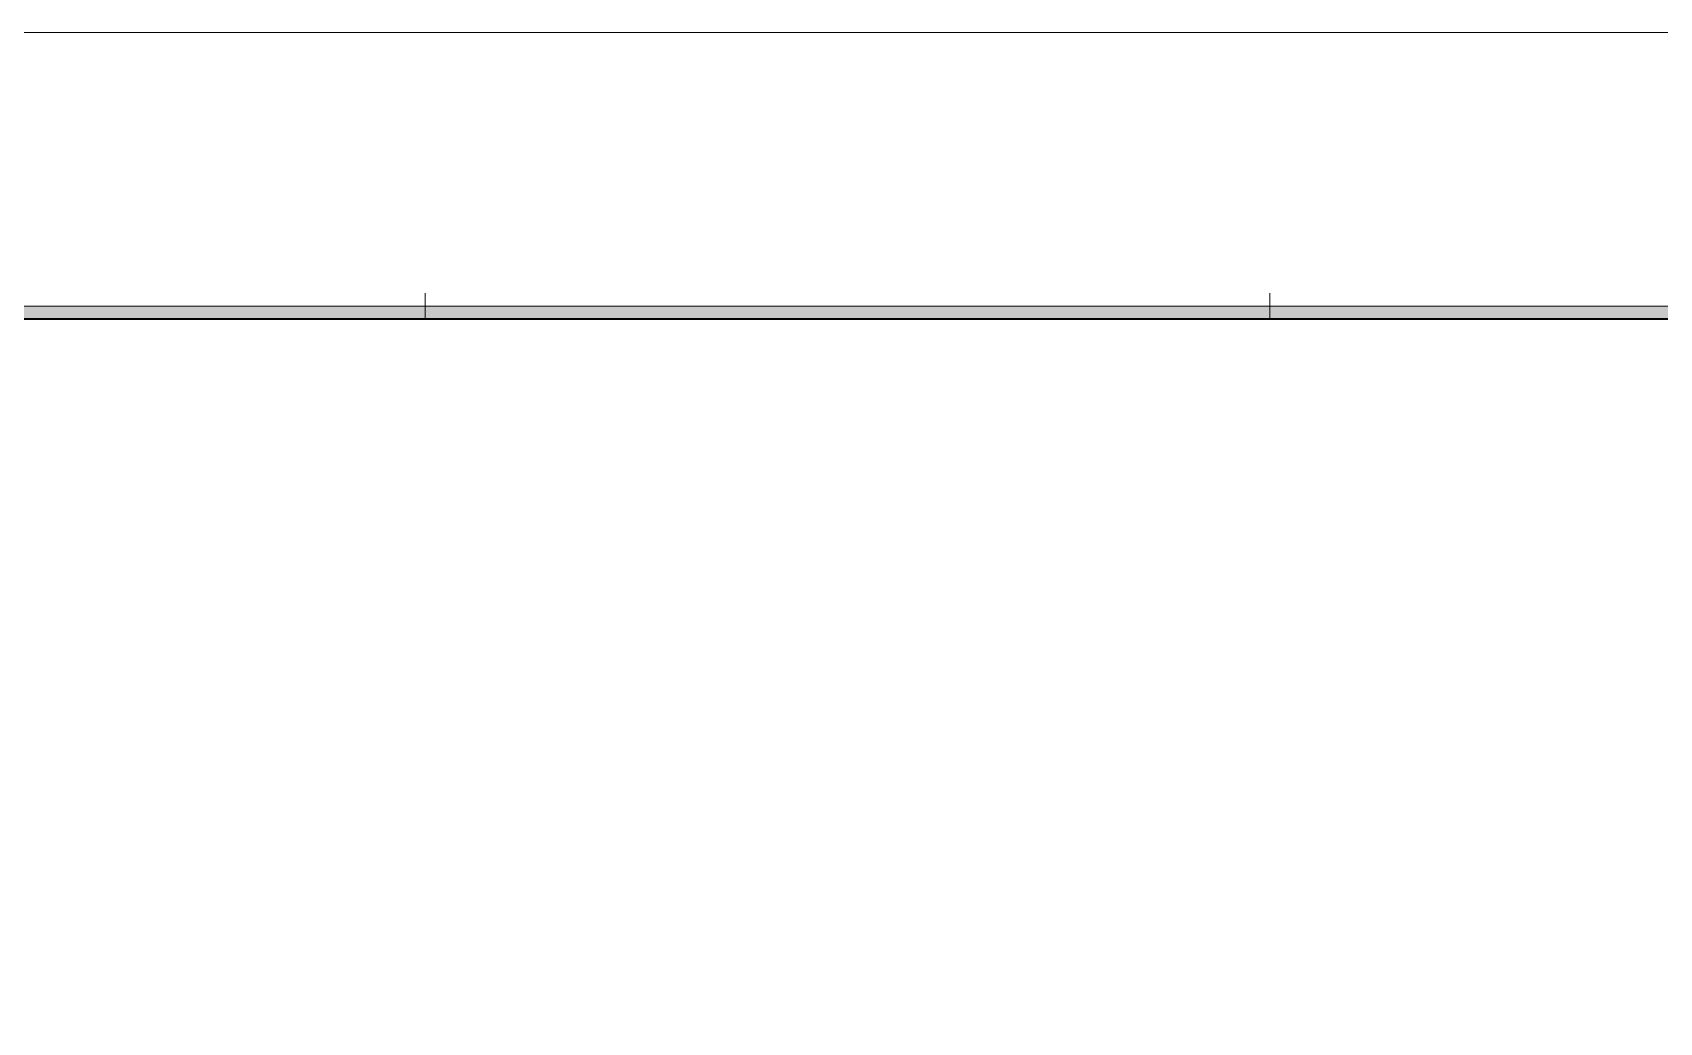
# Model space of a CAD drawing. Header units: inches. Extents: x -26 to 76, y -16 to 22.
# Drawn here: x -16.26 to -0.84, y 12.21 to 21.6 of the extents above; entities that cross this region are included whole.
import ezdxf

# ---------------------------------------------------------------- set-up
doc = ezdxf.new("R2010")
doc.units = ezdxf.units.IN
doc.header["$MEASUREMENT"] = 0
doc.layers.get('0').update_dxf_attribs({"lineweight": 0})
doc.layers.add('G-ANNO-TTLB', color=7, linetype='Continuous', lineweight=0)
doc.layers.add('G-ANNO-TTLB_1', color=7, linetype='Continuous', lineweight=0)

msp = doc.modelspace()

# ---------------------------------------------------------------- hatches: boundary and pattern name
at = {"layer": 'G-ANNO-TTLB', "true_color": 0xff00ff, "transparency": 33554687}
h = msp.add_hatch(color=6, dxfattribs=at)
edge = h.paths.add_edge_path()
edge.add_spline(control_points=[(20.034, -15.135), (20.034, -15.135), (-20.666, -15.135), (-20.666, -15.135), (-20.666, -15.135), (-20.666, 19.001), (-20.666, 19.001), (-20.666, 19.001), (20.034, 19.001), (20.034, 19.001), (20.034, 19.001), (20.034, -15.135), (20.034, -15.135)], knot_values=[0, 0, 0, 0, 1, 1, 1, 2, 2, 2, 3, 3, 3, 4, 4, 4, 4], degree=3, periodic=0)
edge = h.paths.add_edge_path()
edge.add_spline(control_points=[(-20.541, 18.876), (-20.541, 18.876), (-20.541, -15.01), (-20.541, -15.01), (-20.541, -15.01), (19.909, -15.01), (19.909, -15.01), (19.909, -15.01), (19.909, 18.876), (19.909, 18.876), (19.909, 18.876), (-20.541, 18.876), (-20.541, 18.876)], knot_values=[0, 0, 0, 0, 1, 1, 1, 2, 2, 2, 3, 3, 3, 4, 4, 4, 4], degree=3, periodic=0)
edge.add_line((-20.541, 18.876), (-20.541, 18.876))

# ---------------------------------------------------------------- linework, layer by layer
at = {"color": 18, "lineweight": 0, "true_color": 0x000000}
msp.add_lwpolyline([(-20.591, -15), (-20.591, 18.885), (19.859, 18.885), (19.859, -15)], close=True, dxfattribs=at)
at = {"layer": 'G-ANNO-TTLB', "color": 6, "lineweight": 9, "true_color": 0xff00ff}
for p, q in [((-12.538, 18.876), (-12.538, 19.126)), ((-4.536, 18.876), (-4.536, 19.126)), ((20.034, 19.001), (-20.666, 19.001)), ((19.909, 18.876), (-20.541, 18.876)), ((-20.541, 18.876), (19.909, 18.876))]:
    msp.add_line(p, q, dxfattribs=at)
at = {"layer": 'G-ANNO-TTLB'}
for points in [[(20.034, -15.135), (20.034, -15.135), (-20.666, -15.135), (-20.666, -15.135), (-20.666, -15.135), (-20.666, 19.001), (-20.666, 19.001), (-20.666, 19.001), (20.034, 19.001), (20.034, 19.001), (20.034, 19.001), (20.034, -15.135), (20.034, -15.135)], [(-20.541, 18.876), (-20.541, 18.876), (-20.541, -15.01), (-20.541, -15.01), (-20.541, -15.01), (19.909, -15.01), (19.909, -15.01), (19.909, -15.01), (19.909, 18.876), (19.909, 18.876), (19.909, 18.876), (-20.541, 18.876), (-20.541, 18.876)]]:
    msp.add_open_spline(points, degree=3, knots=[0, 0, 0, 0, 1, 1, 1, 2, 2, 2, 3, 3, 3, 4, 4, 4, 4], dxfattribs=at)
at = {"layer": 'G-ANNO-TTLB_1', "color": 6, "lineweight": 9, "true_color": 0xff00ff}
msp.add_line((21.855, 21.595), (-26.16, 21.595), dxfattribs=at)

doc.saveas('drawing.dxf')
